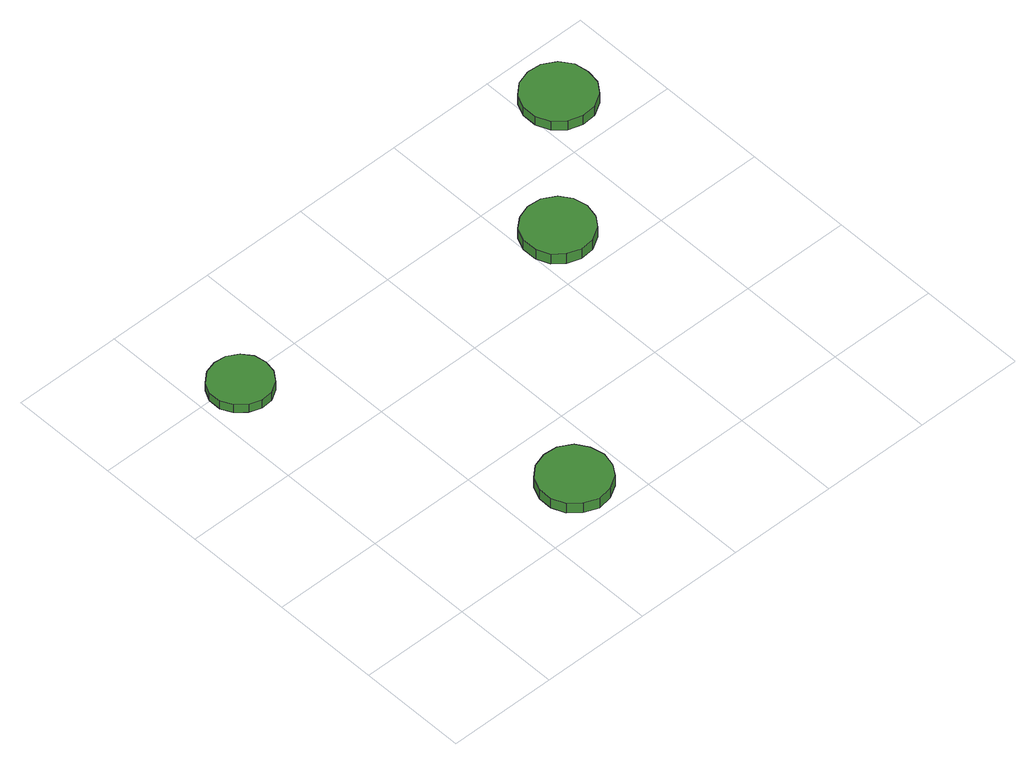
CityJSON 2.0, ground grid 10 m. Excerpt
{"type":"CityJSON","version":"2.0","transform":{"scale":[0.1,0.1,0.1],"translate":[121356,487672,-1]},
"CityObjects":{
"tree1":{"type":"SolitaryVegetationObject","attributes":{"function":"something"},"geometry":[{"type":"MultiSurface","lod":"1","boundaries":[[[0,1,2,3,4,5,6,7,8,9,10,11,12,13,14]],[[15,16,17,18,19,20,21,22,23,24,25,26,27,28,29]],[[0,29,28,1]],[[1,28,27,2]],[[2,27,26,3]],[[3,26,25,4]],[[4,25,24,5]],[[5,24,23,6]],[[6,23,22,7]],[[7,22,21,8]],[[8,21,20,9]],[[9,20,19,10]],[[10,19,18,11]],[[11,18,17,12]],[[12,17,16,13]],[[13,16,15,14]],[[14,15,29,0]]]}]},
"tree2":{"type":"SolitaryVegetationObject","attributes":{"function":"something"},"geometry":[{"type":"MultiSurface","lod":"1","boundaries":[[[30,31,32,33,34,35,36,37,38,39,40,41,42,43,44]],[[45,46,47,48,49,50,51,52,53,54,55,56,57,58,59]],[[30,59,58,31]],[[31,58,57,32]],[[32,57,56,33]],[[33,56,55,34]],[[34,55,54,35]],[[35,54,53,36]],[[36,53,52,37]],[[37,52,51,38]],[[38,51,50,39]],[[39,50,49,40]],[[40,49,48,41]],[[41,48,47,42]],[[42,47,46,43]],[[43,46,45,44]],[[44,45,59,30]]]}]},
"tree3":{"type":"SolitaryVegetationObject","attributes":{"function":"something"},"geometry":[{"type":"MultiSurface","lod":"1","boundaries":[[[60,61,62,63,64,65,66,67,68,69,70,71,72,73,74]],[[75,76,77,78,79,80,81,82,83,84,85,86,87,88,89]],[[60,89,88,61]],[[61,88,87,62]],[[62,87,86,63]],[[63,86,85,64]],[[64,85,84,65]],[[65,84,83,66]],[[66,83,82,67]],[[67,82,81,68]],[[68,81,80,69]],[[69,80,79,70]],[[70,79,78,71]],[[71,78,77,72]],[[72,77,76,73]],[[73,76,75,74]],[[74,75,89,60]]]}]},
"tree4":{"type":"SolitaryVegetationObject","attributes":{"function":"something"},"geometry":[{"type":"MultiSurface","lod":"1","boundaries":[[[90,91,92,93,94,95,96,97,98,99,100,101,102,103,104]],[[105,106,107,108,109,110,111,112,113,114,115,116,117,118,119]],[[90,119,118,91]],[[91,118,117,92]],[[92,117,116,93]],[[93,116,115,94]],[[94,115,114,95]],[[95,114,113,96]],[[96,113,112,97]],[[97,112,111,98]],[[98,111,110,99]],[[99,110,109,100]],[[100,109,108,101]],[[101,108,107,102]],[[102,107,106,103]],[[103,106,105,104]],[[104,105,119,90]]]}]}
},
"vertices":[
[64,294,18],[62,305,18],[55,314,18],[45,320,18],[34,321,18],[23,318,18],[14,310,18],[9,300,18],[9,288,18],[14,278,18],[23,270,18],[34,266,18],[45,267,18],[55,273,18],[62,283,18],[62,283,9],[55,273,9],[45,267,9],[34,266,9],[23,270,9],[14,278,9],[9,288,9],[9,300,9],[14,310,9],[23,318,9],[34,321,9],[45,320,9],[55,314,9],[62,305,9],[64,294,9],
[190,40,19],[187,53,19],[180,64,19],[168,71,19],[155,72,19],[142,68,19],[132,59,19],[127,47,19],[127,34,19],[132,22,19],[142,13,19],[155,8,19],[168,10,19],[180,17,19],[187,27,19],[187,27,8],[180,17,8],[168,10,8],[155,8,8],[142,13,8],[132,22,8],[127,34,8],[127,47,8],[132,59,8],[142,68,8],[155,72,8],[168,71,8],[180,64,8],[187,53,8],[190,40,8],
[362,244,19],[359,257,19],[352,267,19],[340,274,19],[327,275,19],[315,271,19],[305,263,19],[300,251,19],[300,237,19],[305,225,19],[315,217,19],[327,213,19],[340,214,19],[352,221,19],[359,231,19],[359,231,8],[352,221,8],[340,214,8],[327,213,8],[315,217,8],[305,225,8],[300,237,8],[300,251,8],[305,263,8],[315,271,8],[327,275,8],[340,274,8],[352,267,8],[359,257,8],[362,244,8],
[461,349,18],[459,362,18],[451,373,18],[439,380,18],[426,381,18],[413,377,18],[403,368,18],[398,356,18],[398,342,18],[403,330,18],[413,321,18],[426,317,18],[439,318,18],[451,325,18],[459,336,18],[459,336,8],[451,325,8],[439,318,8],[426,317,8],[413,321,8],[403,330,8],[398,342,8],[398,356,8],[403,368,8],[413,377,8],[426,381,8],[439,380,8],[451,373,8],[459,362,8],[461,349,8]
]}
